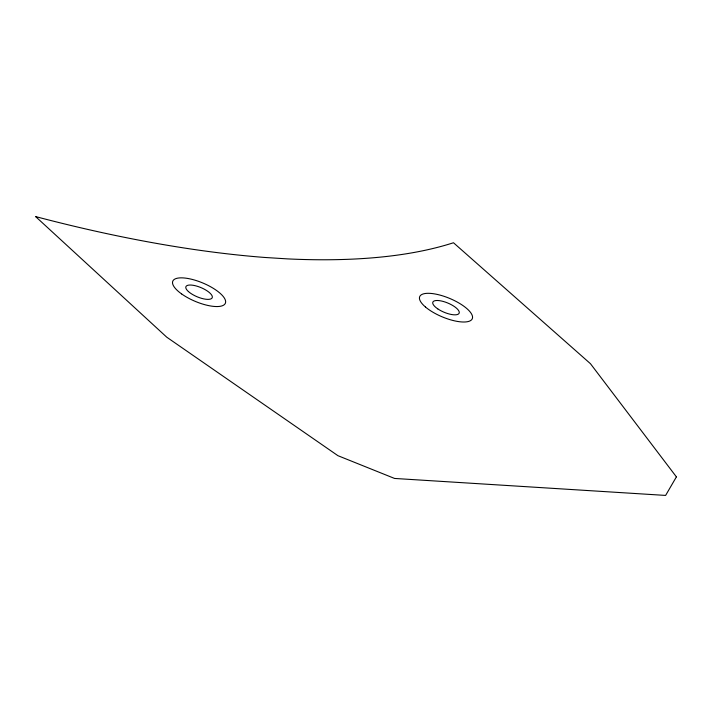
<?xml version="1.0" encoding="UTF-8"?>
<svg xmlns="http://www.w3.org/2000/svg" width="712" height="712" viewBox="0 0 712 712"><rect width="100%" height="100%" fill="white"/><g stroke="black" fill="none" stroke-linecap="round" stroke-linejoin="round"><path stroke-width="1.07" d="M676.4 476.871L665.622 495.418L394.564 478.446L337.924 455.68L166.742 337.177L35.6 216.582A721.416 251.461 22.8 0 0 264.784 257.459L287.586 258.892A721.416 251.461 22.8 0 0 453.482 242.748L590.462 363.707L676.4 476.871M181.605 293.923A28.516 9.941 22.8 0 0 225.143 303.686A28.516 9.941 22.8 0 0 190.469 278.997A28.516 9.941 22.8 0 0 181.605 293.923M188.413 291.537A14.258 4.966 22.8 0 0 211.268 298.728A14.258 4.966 22.8 0 0 197.527 286.349A14.258 4.966 22.8 0 0 188.413 291.537M425.482 307.023A28.516 9.941 22.8 0 0 470.872 320.4A28.516 9.941 22.8 0 0 441.636 295.56A28.516 9.941 22.8 0 0 425.482 307.023M437.755 308.866A14.258 4.966 22.8 0 0 459.142 313.191A14.258 4.966 22.8 0 0 441.093 300.936A14.258 4.966 22.8 0 0 437.755 308.866"/></g></svg>
